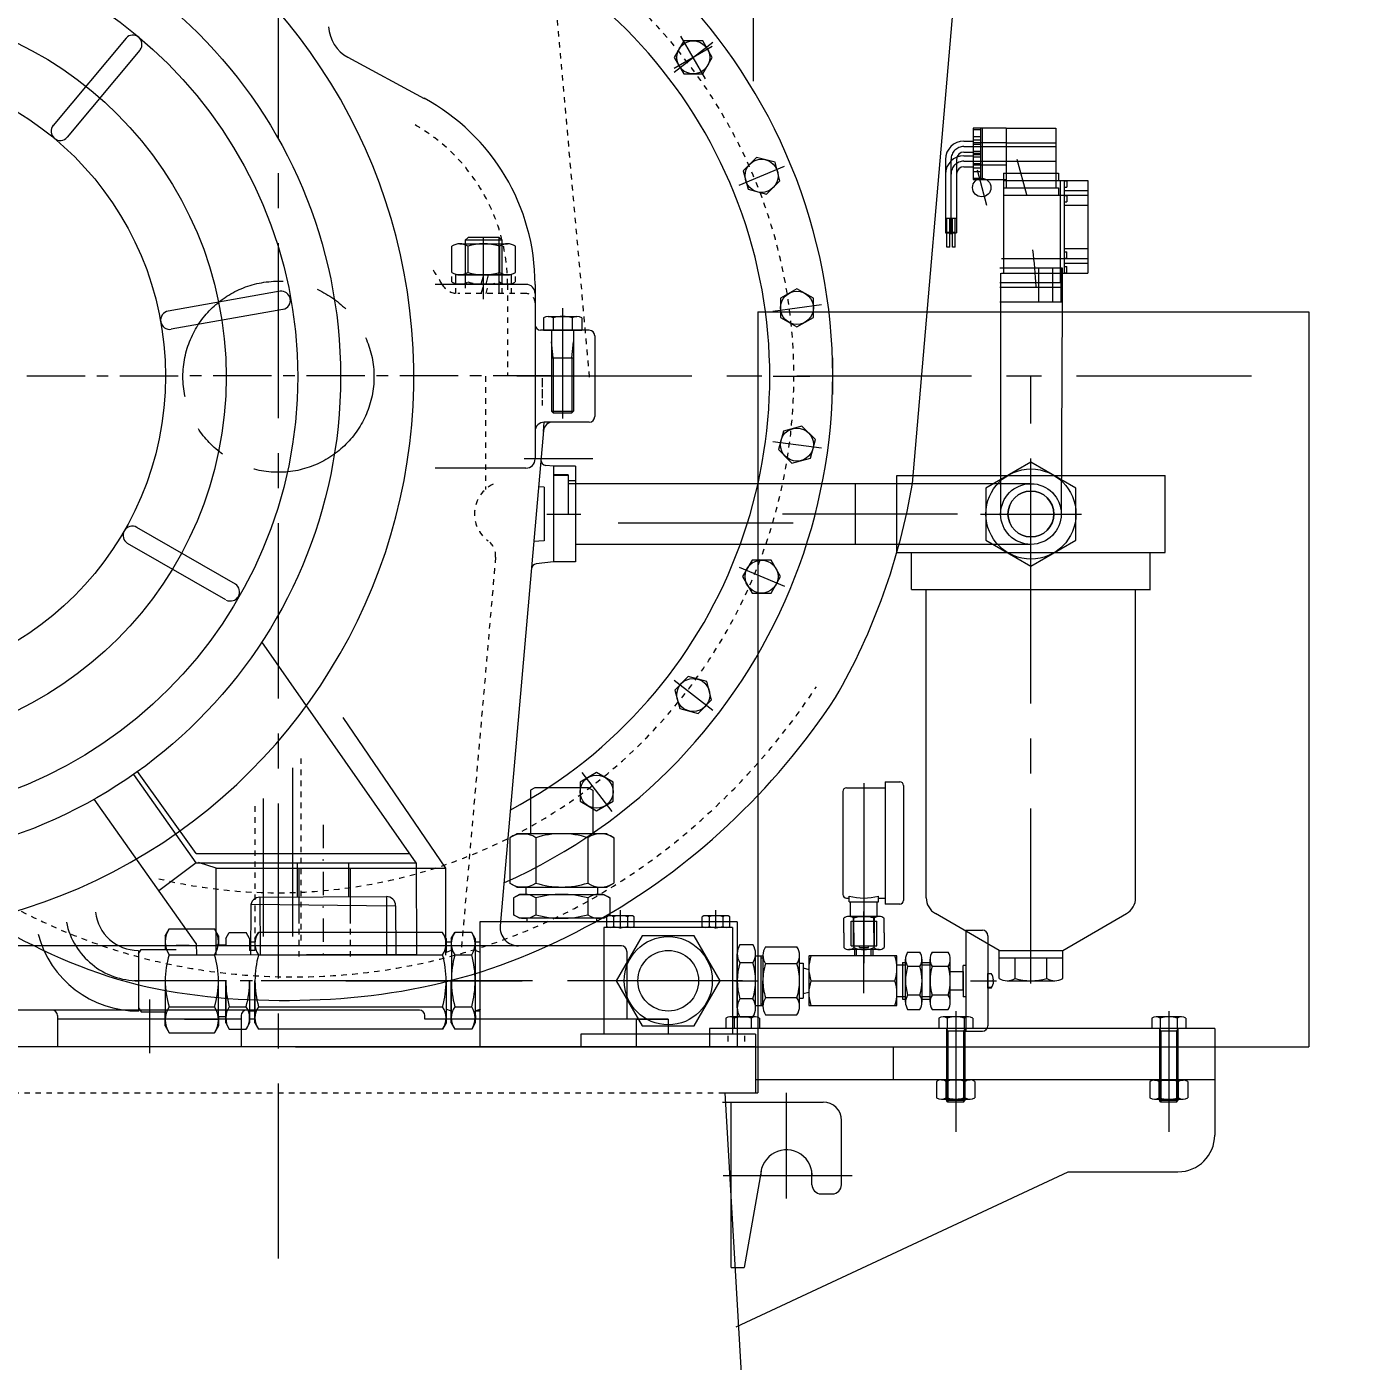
# Model space of a CAD drawing. Header units: inches. Extents: x 0 to 22015, y 0 to 16774.
# Drawn here: x 4023 to 4753, y 11959 to 12685 of the extents above; entities that cross this region are included whole.
import ezdxf

# ---------------------------------------------------------------- set-up
doc = ezdxf.new("R2010")
doc.units = ezdxf.units.IN
doc.header["$MEASUREMENT"] = 0
for name, pattern in [('CENTER', [50.8, 31.75, -6.35, 6.35, -6.35]), ('DASHDOT', [25.4, 12.7, -6.35, 0, -6.35]), ('EB_DASH', [6, 3, -3]), ('EB_DASHDOTDOT', [45, 30, -3, 3, -3, 3, -3])]:
    doc.linetypes.add(name, pattern=pattern)
doc.layers.get('Defpoints').update_dxf_attribs({"lineweight": 5})
for name, color, linetype, lineweight in [('CAXA0', 7, 'Continuous', 5), ('CAXA1', 5, 'CENTER', 5), ('CAXA2', 6, 'EB_DASH', 5)]:
    doc.layers.add(name, color=color, linetype=linetype, lineweight=lineweight)
doc.styles.add('Roman', font='arial.ttf')
doc.styles.get("Standard").update_dxf_attribs({"font": 'arial.ttf'})
doc.dimstyles.new('ISO-25', dxfattribs={"dimscale": 30, "dimtxt": 1.5, "dimasz": 1.5, "dimexe": 2, "dimexo": 2, "dimtad": 1, "dimtih": 1, "dimtoh": 1, "dimdec": 1, "dimlfac": 0.03937, "dimdsep": 46, "dimtxsty": 'Standard', "dimcen": 2.5, "dimclrd": 7, "dimclre": 7, "dimclrt": 7, "dimadec": 0, "dimazin": 0, "dimtfac": 1, "dimtdec": 1, "dimtmove": 0, "dimatfit": 3, "dimfxl": 1, "dimlwd": 5, "dimlwe": 5, "dimarcsym": 0})

# ---------------------------------------------------------------- blocks, each defined once
blk = doc.blocks.new('*D39')
at = {"color": 7, "linetype": 'Continuous', "lineweight": 5, "transparency": 16777216}
for p, q in [((4760.95, 14325.62), (5958.09, 14325.62)), ((5898.09, 14280.62), (5898.09, 13050.26)), ((5898.09, 11699.79), (5898.09, 12844.28)), ((5583.61, 11654.79), (5958.09, 11654.79))]:
    blk.add_line(p, q, dxfattribs=at)
at = {"color": 7, "transparency": 16777216}
for points in [[(5890.59, 14280.62), (5905.59, 14280.62), (5898.09, 14325.62)], [(5890.59, 11699.79), (5905.59, 11699.79), (5898.09, 11654.79)]]:
    blk.add_solid(points, dxfattribs=at)
at = {"layer": 'Defpoints', "color": 0, "transparency": 16777216}
for p in [(4700.95, 14325.62), (5898.09, 14325.62), (5523.61, 11654.79)]:
    blk.add_point(p, dxfattribs=at)
at = {"color": 7, "lineweight": 5, "transparency": 16777216, "insert": (5898.09, 12947.27), "char_height": 165, "attachment_point": 5, "style": 'Roman'}
blk.add_mtext('105.2', dxfattribs=at)

msp = doc.modelspace()

# ---------------------------------------------------------------- linework, layer by layer
at = {"color": 7, "lineweight": 5}
for p, q in [((4076.75, 12678.82), (4037.01, 12631.28)), ((4084.26, 12672.23), (4044.72, 12624.91)), ((4160.58, 12541.07), (4099.58, 12530.2)), ((4162.09, 12531.19), (4101.38, 12520.36)), ((4136.25, 12381.67), (4082.53, 12412.55)), ((4131.06, 12373.12), (4077.59, 12403.85)), ((4234.77, 12230.01), (4150.63, 12350.17)), ((4114.93, 12229.98), (4080.9, 12278.12)), ((4114.88, 12234.98), (4083.01, 12279.62)), ((4115, 12185.98), (4059.35, 12264.54)), ((4114.88, 12234.98), (4231.27, 12235)), ((4114.88, 12229.98), (4094.58, 12214.81)), ((4114.88, 12229.98), (4234.77, 12230.01)), ((4169.88, 12230.13), (4169.9, 12211.35)), ((4197.84, 12230.21), (4197.91, 12211.5)), ((4234.77, 12230.01), (4234.85, 12180.32)), ((4149.6, 12211.24), (4218.46, 12211.6)), ((4149.6, 12211.24), (4149.76, 12180.08)), ((4218.46, 12211.6), (4218.57, 12180.27)), ((4144.63, 12206.27), (4144.46, 12180.07)), ((4144.76, 12207.39), (4223.48, 12206.62)), ((4223.48, 12206.62), (4223.58, 12180.29)), ((4115, 12185.98), (4115.02, 12179.98)), ((4115.02, 12179.98), (4234.85, 12180.32))]:
    msp.add_line(p, q, dxfattribs=at)
at = {"color": 7, "linetype": 'DASHDOT', "lineweight": 5}
msp.add_line((4184.11, 12250.63), (4184.02, 12180.18), dxfattribs=at)
at = {"color": 7, "lineweight": 5}
for centre, radius in [((3929.43, 12494.49), 264.11), ((3929.43, 12494.49), 240.75), ((3929.43, 12494.49), 201.83), ((3929.43, 12494.79), 168.78)]:
    msp.add_circle(centre, radius, dxfattribs=at)
for centre, radius, start, end in [((3929.43, 12494.79), 304, 68.52452, 216.36046), ((3929.43, 12494.79), 304, 240.01155, 64.22543), ((4080.43, 12675.44), 5, 322.81785, 137.40095), ((4040.89, 12628.13), 5, 140, 320), ((4161.22, 12536.12), 5, 282.81785, 97.40095), ((4100.52, 12525.29), 5, 100, 280), ((4080.09, 12408.18), 5, 60, 240), ((4133.56, 12377.45), 5, 242.81785, 57.40095), ((4149.63, 12206.24), 5, 90.29935, 179.63412), ((4218.48, 12206.6), 5, 0.21516, 90.29935)]:
    msp.add_arc(centre, radius, start, end, dxfattribs=at)
at = {"layer": 'CAXA0', "color": 7, "linetype": 'Continuous', "lineweight": 5}
for p, q in [((4504.91, 12436.43), (4536.52, 12803.62)), ((4380.35, 12677.3), (4375.15, 12668.3)), ((4390.74, 12677.3), (4380.35, 12677.3)), ((4395.94, 12668.3), (4390.74, 12677.3)), ((4197.53, 12668.38), (4238.99, 12646.03)), ((4375.15, 12668.3), (4380.35, 12659.3)), ((4390.74, 12659.3), (4395.94, 12668.3)), ((4380.35, 12659.3), (4390.74, 12659.3)), ((4555.92, 12629.81), (4537.91, 12629.81)), ((4537.92, 12629.81), (4537.92, 12609.81)), ((4537.92, 12629), (4541.92, 12629)), ((4541.92, 12629.81), (4541.92, 12609.81)), ((4542.92, 12629.81), (4542.92, 12609.81)), ((4555.92, 12629.81), (4555.92, 12605.31)), ((4555.92, 12629.81), (4582.92, 12629.81)), ((4582.92, 12629.81), (4582.92, 12605.31)), ((4532.92, 12622.81), (4537.92, 12622.81)), ((4555.92, 12621.81), (4537.91, 12621.81)), ((4537.92, 12625.35), (4541.92, 12625.35)), ((4537.92, 12623.46), (4541.92, 12623.46)), ((4537.92, 12621.81), (4537.92, 12601.81)), ((4537.92, 12621), (4541.92, 12621)), ((4541.92, 12621.81), (4541.92, 12601.81)), ((4542.92, 12621.81), (4542.92, 12601.81)), ((4555.92, 12621.81), (4582.92, 12621.81)), ((4555.92, 12621.81), (4555.92, 12597.31)), ((4582.92, 12621.81), (4582.92, 12597.31)), ((4420.06, 12613.91), (4412.71, 12606.56)), ((4430.09, 12611.22), (4420.06, 12613.91)), ((4522.92, 12612.81), (4522.92, 12603.02)), ((4528.92, 12612.81), (4528.92, 12603.02)), ((4532.92, 12616.81), (4537.92, 12616.81)), ((4532.92, 12614.81), (4537.92, 12614.81)), ((4537.92, 12617.35), (4541.92, 12617.35)), ((4537.92, 12616.16), (4541.92, 12616.16)), ((4537.92, 12615.46), (4541.92, 12615.46)), ((4537.92, 12614.27), (4541.92, 12614.27)), ((4561.82, 12612.98), (4567, 12593.66)), ((4412.71, 12606.56), (4415.4, 12596.52)), ((4432.78, 12601.18), (4430.09, 12611.22)), ((4532.92, 12608.81), (4537.92, 12608.81)), ((4537.92, 12610.63), (4541.92, 12610.63)), ((4537.92, 12609.81), (4555.92, 12609.81)), ((4537.92, 12608.16), (4541.92, 12608.16)), ((4537.92, 12606.27), (4541.92, 12606.27)), ((4554.42, 12605.31), (4554.42, 12601.31)), ((4554.42, 12605.31), (4584.42, 12605.31)), ((4584.42, 12605.31), (4584.42, 12601.31)), ((4425.44, 12593.83), (4432.78, 12601.18)), ((4522.92, 12604.81), (4522.92, 12595.02)), ((4522.92, 12602.02), (4522.92, 12580.82)), ((4528.92, 12604.81), (4528.92, 12595.02)), ((4528.92, 12602.02), (4528.92, 12580.82)), ((4537.92, 12602.63), (4541.92, 12602.63)), ((4537.92, 12601.81), (4555.92, 12601.81)), ((4554.42, 12601.31), (4600.42, 12601.31)), ((4554.42, 12601.31), (4554.42, 12558.81)), ((4585.42, 12601.31), (4585.42, 12558.81)), ((4587.42, 12601.31), (4587.42, 12558.81)), ((4587.42, 12601.12), (4588.92, 12601.12)), ((4588.92, 12601.12), (4588.92, 12597.62)), ((4600.42, 12601.31), (4600.42, 12558.81)), ((4415.4, 12596.52), (4425.44, 12593.83)), ((4522.92, 12594.02), (4522.92, 12572.82)), ((4528.92, 12594.02), (4528.92, 12572.82)), ((4554.42, 12597.31), (4584.42, 12597.31)), ((4554.42, 12597.31), (4554.42, 12593.31)), ((4554.42, 12593.31), (4600.42, 12593.31)), ((4554.42, 12593.31), (4554.42, 12550.81)), ((4584.42, 12597.31), (4584.42, 12593.31)), ((4585.42, 12593.31), (4585.42, 12550.81)), ((4587.42, 12597.62), (4588.92, 12597.62)), ((4587.42, 12595.81), (4600.42, 12595.81)), ((4587.42, 12593.31), (4587.42, 12550.81)), ((4587.42, 12593.12), (4588.92, 12593.12)), ((4588.92, 12593.12), (4588.92, 12589.62)), ((4600.42, 12593.31), (4600.42, 12550.81)), ((4587.42, 12589.62), (4588.92, 12589.62)), ((4587.42, 12587.81), (4600.42, 12587.81)), ((4522.92, 12580.82), (4528.92, 12580.82)), ((4523.67, 12572.98), (4523.67, 12580.82)), ((4525.17, 12572.98), (4525.17, 12580.82)), ((4526.67, 12572.98), (4526.67, 12580.82)), ((4528.17, 12572.98), (4528.17, 12580.82)), ((4261.43, 12568.82), (4262.93, 12570.32)), ((4281.43, 12568.82), (4261.43, 12568.82)), ((4261.43, 12568.82), (4261.43, 12544.95)), ((4279.93, 12570.32), (4262.93, 12570.32)), ((4281.43, 12568.82), (4279.93, 12570.32)), ((4279.93, 12544.95), (4279.93, 12570.32)), ((4281.43, 12544.95), (4281.43, 12568.82)), ((4522.92, 12572.82), (4528.92, 12572.82)), ((4525.17, 12572.98), (4523.67, 12572.98)), ((4523.67, 12564.98), (4523.67, 12572.82)), ((4525.17, 12564.98), (4525.17, 12572.82)), ((4528.17, 12572.98), (4526.67, 12572.98)), ((4526.67, 12564.98), (4526.67, 12572.82)), ((4528.17, 12564.98), (4528.17, 12572.82)), ((4254.11, 12551.24), (4254.11, 12565.59)), ((4258.44, 12566.87), (4284.42, 12566.87)), ((4262.77, 12565.59), (4262.77, 12551.24)), ((4279.93, 12539.8), (4279.93, 12565.17)), ((4280.09, 12565.59), (4280.09, 12551.24)), ((4288.75, 12551.24), (4288.75, 12565.59)), ((4525.17, 12564.98), (4523.67, 12564.98)), ((4528.17, 12564.98), (4526.67, 12564.98)), ((4587.42, 12564.31), (4600.42, 12564.31)), ((4587.42, 12562.51), (4588.92, 12562.51)), ((4588.92, 12559.01), (4588.92, 12562.51)), ((4262.77, 12560.44), (4262.77, 12551.24)), ((4280.09, 12560.44), (4280.09, 12551.24)), ((4553.42, 12558.81), (4600.42, 12558.81)), ((4585.42, 12558.81), (4585.42, 12553.81)), ((4587.42, 12559.01), (4588.92, 12559.01)), ((4587.42, 12556.31), (4600.42, 12556.31)), ((4587.42, 12554.51), (4588.92, 12554.51)), ((4588.92, 12551.01), (4588.92, 12554.51)), ((4286.53, 12549.95), (4256.33, 12549.95)), ((4256.33, 12544.95), (4256.33, 12549.95)), ((4258.44, 12549.97), (4284.42, 12549.97)), ((4270.31, 12545.6), (4271.48, 12549.95)), ((4272.72, 12544.95), (4274.06, 12549.95)), ((4286.53, 12544.95), (4286.53, 12549.95)), ((4552.42, 12553.81), (4586.42, 12553.81)), ((4552.92, 12550.81), (4552.92, 12419.8)), ((4553.42, 12550.81), (4600.42, 12550.81)), ((4573.8, 12543.31), (4573.8, 12553.81)), ((4581.41, 12543.31), (4581.41, 12553.81)), ((4585.42, 12550.81), (4585.42, 12545.81)), ((4585.85, 12543.31), (4585.85, 12553.81)), ((4586.42, 12553.81), (4586.42, 12543.31)), ((4587.42, 12551.01), (4588.92, 12551.01)), ((4294.43, 12544.8), (4245, 12544.8)), ((4286.53, 12544.95), (4256.33, 12544.95)), ((4286.53, 12544.8), (4256.33, 12544.8)), ((4258.44, 12544.82), (4284.42, 12544.82)), ((4270.14, 12544.95), (4270.31, 12545.6)), ((4299.43, 12544.8), (4299.43, 12449.8)), ((4442, 12542.39), (4433, 12537.2)), ((4451, 12537.2), (4442, 12542.39)), ((4552.42, 12545.81), (4586.42, 12545.81)), ((4552.42, 12543.31), (4586.42, 12543.31)), ((4573.8, 12535.31), (4573.8, 12545.81)), ((4581.41, 12535.31), (4581.41, 12545.81)), ((4585.85, 12535.31), (4585.85, 12545.81)), ((4586.42, 12545.81), (4586.42, 12535.31)), ((4433, 12537.2), (4433, 12526.81)), ((4451, 12526.81), (4451, 12537.2)), ((4552.42, 12535.31), (4586.42, 12535.31)), ((4586.42, 12535.31), (4585.92, 12419.8)), ((4304.04, 12526.54), (4304.04, 12519.8)), ((4306.64, 12527.3), (4322.22, 12527.3)), ((4309.23, 12526.54), (4309.23, 12519.8)), ((4319.63, 12526.54), (4319.63, 12519.8)), ((4324.82, 12526.54), (4324.82, 12519.8)), ((4420.68, 12529.8), (4720.68, 12529.8)), ((4420.68, 12529.8), (4420.68, 12129.8)), ((4433, 12526.81), (4442, 12521.61)), ((4442, 12521.61), (4451, 12526.81)), ((4720.68, 12529.8), (4720.68, 12129.8)), ((4328.93, 12519.8), (4302.43, 12519.8)), ((4304.04, 12519.8), (4324.82, 12519.8)), ((4308.43, 12519.8), (4320.43, 12519.8)), ((4308.43, 12519.8), (4308.43, 12475.7)), ((4320.43, 12519.8), (4320.43, 12475.7)), ((4309.33, 12504.8), (4308.43, 12513.55)), ((4319.53, 12504.8), (4320.43, 12513.55)), ((4331.93, 12516.8), (4331.93, 12472.8)), ((4308.43, 12504.8), (4320.43, 12504.8)), ((4309.33, 12504.8), (4309.33, 12474.8)), ((4319.53, 12504.8), (4319.53, 12474.8)), ((4461.51, 12484.8), (4461.55, 12504.8)), ((4309.33, 12474.8), (4308.43, 12475.7)), ((4308.43, 12475.7), (4320.43, 12475.7)), ((4309.33, 12474.8), (4319.53, 12474.8)), ((4319.53, 12474.8), (4320.43, 12475.7)), ((4304.02, 12464.77), (4304.46, 12469.8)), ((4328.93, 12469.8), (4304.43, 12469.8)), ((4444.69, 12467.64), (4434.65, 12464.95)), ((4452.04, 12460.29), (4444.69, 12467.64)), ((4304.03, 12465.24), (4280.45, 12195.67)), ((4434.65, 12464.95), (4431.96, 12454.91)), ((4449.35, 12450.25), (4452.04, 12460.29)), ((4431.96, 12454.91), (4439.31, 12447.56)), ((4294.43, 12444.8), (4245, 12444.8)), ((4309.43, 12445.8), (4305.38, 12446.16)), ((4321.43, 12445.8), (4309.43, 12445.8)), ((4309.44, 12445.8), (4309.44, 12393.8)), ((4321.43, 12445.8), (4321.43, 12393.8)), ((4439.31, 12447.56), (4449.35, 12450.25)), ((4569.42, 12448.1), (4544.92, 12433.95)), ((4593.93, 12433.95), (4569.42, 12448.1)), ((4317.43, 12441.05), (4309.43, 12441.05)), ((4317.43, 12440.8), (4309.43, 12440.8)), ((4317.43, 12441.05), (4317.43, 12419.8)), ((4321.43, 12437.79), (4317.43, 12437.79)), ((4496.42, 12440.8), (4642.42, 12440.8)), ((4496.43, 12398.79), (4496.43, 12440.79)), ((4496.43, 12440.79), (4634.42, 12440.79)), ((4642.42, 12398.79), (4642.42, 12440.79)), ((4304.44, 12434.36), (4301.35, 12434.53)), ((4304.43, 12433.8), (4304.43, 12405.15)), ((4304.44, 12434.36), (4304.44, 12406.36)), ((4309.43, 12433.8), (4309.43, 12405.8)), ((4309.43, 12430.8), (4309.43, 12408.8)), ((4337.93, 12436.3), (4317.43, 12436.3)), ((4569.55, 12436.3), (4317.43, 12436.3)), ((4473.93, 12403.3), (4473.93, 12436.3)), ((4544.92, 12433.95), (4544.92, 12405.65)), ((4593.93, 12405.65), (4593.93, 12433.95)), ((4304.44, 12405.24), (4298.49, 12404.91)), ((4569.42, 12403.3), (4321.43, 12403.3)), ((4544.92, 12405.65), (4569.42, 12391.5)), ((4569.42, 12391.5), (4593.93, 12405.65)), ((4309.43, 12393.8), (4300.07, 12392.66)), ((4321.43, 12393.8), (4309.43, 12393.8)), ((4417.55, 12394.74), (4412.35, 12385.74)), ((4427.94, 12394.74), (4417.55, 12394.74)), ((4433.14, 12385.74), (4427.94, 12394.74)), ((4496.42, 12398.8), (4634.42, 12398.8)), ((4496.43, 12398.79), (4642.42, 12398.79)), ((4504.43, 12378.79), (4504.43, 12398.79)), ((4634.42, 12378.79), (4634.42, 12398.8)), ((4412.35, 12385.74), (4417.55, 12376.74)), ((4427.94, 12376.74), (4433.14, 12385.74)), ((4417.55, 12376.74), (4427.94, 12376.74)), ((4504.43, 12378.79), (4634.43, 12378.79)), ((4512.42, 12210.97), (4512.42, 12378.79)), ((4626.43, 12210.97), (4626.43, 12378.79)), ((4382.86, 12331.34), (4375.51, 12324)), ((4392.89, 12328.65), (4382.86, 12331.34)), ((4395.58, 12318.62), (4392.89, 12328.65)), ((4375.51, 12324), (4378.2, 12313.96)), ((4378.2, 12313.96), (4388.24, 12311.27)), ((4388.24, 12311.27), (4395.58, 12318.62)), ((4250.82, 12226.98), (4194.99, 12309)), ((4167.43, 12281.63), (4167.43, 12189.8)), ((4332.94, 12279.09), (4323.94, 12273.89)), ((4341.94, 12273.89), (4332.94, 12279.09)), ((4299.27, 12270.8), (4296.93, 12269.46)), ((4296.93, 12269.46), (4296.93, 12245.8)), ((4328.6, 12270.8), (4299.27, 12270.8)), ((4323.94, 12273.89), (4323.94, 12263.5)), ((4328.6, 12270.8), (4330.93, 12269.46)), ((4330.93, 12269.46), (4330.93, 12245.8)), ((4341.94, 12263.5), (4341.94, 12273.89)), ((4468.99, 12270.81), (4489.99, 12270.81)), ((4489.99, 12274.06), (4489.99, 12207.56)), ((4489.99, 12274.06), (4497.99, 12274.06)), ((4499.99, 12272.06), (4499.99, 12209.56)), ((4151.43, 12265.01), (4151.43, 12189.8)), ((4323.94, 12263.5), (4332.94, 12258.3)), ((4332.94, 12258.3), (4341.94, 12263.5)), ((4466.99, 12268.81), (4466.99, 12212.81)), ((4289.42, 12245.8), (4285.63, 12243.62)), ((4285.63, 12243.62), (4285.63, 12218.99)), ((4338.44, 12245.8), (4289.42, 12245.8)), ((4289.42, 12245.8), (4296.93, 12245.8)), ((4299.78, 12243.62), (4299.78, 12218.99)), ((4328.09, 12243.62), (4328.09, 12218.99)), ((4338.44, 12245.8), (4342.23, 12243.62)), ((4342.23, 12243.62), (4342.23, 12218.99)), ((4125.82, 12226.98), (4116.22, 12230.1)), ((4125.82, 12179.79), (4125.82, 12226.98)), ((4125.82, 12226.98), (4250.82, 12226.98)), ((4250.82, 12179.79), (4250.82, 12226.98)), ((4289.42, 12216.8), (4285.63, 12218.99)), ((4338.44, 12216.8), (4342.23, 12218.99)), ((4290.93, 12212.8), (4287.63, 12210.9)), ((4287.63, 12210.9), (4287.63, 12201.71)), ((4289.42, 12216.8), (4338.44, 12216.8)), ((4294.43, 12216.8), (4289.42, 12216.8)), ((4290.93, 12212.8), (4336.93, 12212.8)), ((4294.43, 12212.8), (4290.93, 12212.8)), ((4294.43, 12216.8), (4294.43, 12212.8)), ((4299.78, 12210.9), (4299.78, 12201.71)), ((4328.09, 12210.9), (4328.09, 12201.71)), ((4333.43, 12216.8), (4333.43, 12212.8)), ((4336.93, 12212.8), (4340.23, 12210.9)), ((4340.23, 12210.9), (4340.23, 12201.71)), ((4470.49, 12208.81), (4470.49, 12211.89)), ((4486.49, 12208.81), (4486.49, 12211.89)), ((4468.99, 12210.81), (4470.49, 12210.81)), ((4470.49, 12208.81), (4486.49, 12208.81)), ((4471.24, 12208.36), (4471.24, 12208.81)), ((4471.24, 12200.81), (4471.24, 12208.36)), ((4485.74, 12208.36), (4485.74, 12208.81)), ((4485.74, 12200.81), (4485.74, 12208.36)), ((4486.49, 12210.81), (4489.99, 12210.81)), ((4497.99, 12207.56), (4489.99, 12207.56)), ((4269.43, 12197.81), (4269.43, 12129.8)), ((4409.44, 12197.81), (4269.43, 12197.81)), ((4290.93, 12199.81), (4287.63, 12201.71)), ((4336.93, 12199.81), (4290.93, 12199.81)), ((4294.94, 12199.88), (4294.94, 12197.81)), ((4332.94, 12199.88), (4332.94, 12197.81)), ((4336.93, 12199.81), (4340.23, 12201.71)), ((4338.43, 12195.4), (4338.43, 12200.6)), ((4351.57, 12201.2), (4340.31, 12201.2)), ((4342.18, 12200.6), (4342.18, 12195.4)), ((4349.69, 12200.6), (4349.69, 12195.4)), ((4353.44, 12195.4), (4353.44, 12200.6)), ((4390.43, 12195.4), (4390.43, 12200.6)), ((4403.57, 12201.2), (4392.31, 12201.2)), ((4394.18, 12200.6), (4394.18, 12195.4)), ((4401.69, 12200.6), (4401.69, 12195.4)), ((4405.44, 12195.4), (4405.44, 12200.6)), ((4409.49, 12197.81), (4409.49, 12129.8)), ((4467.52, 12191.81), (4467.52, 12199.81)), ((4486.72, 12200.81), (4470.26, 12200.81)), ((4471.24, 12200.81), (4485.74, 12200.81)), ((4471.49, 12198.31), (4485.49, 12198.31)), ((4471.49, 12184.81), (4471.49, 12198.31)), ((4472.74, 12198.31), (4472.74, 12200.81)), ((4472.74, 12184.81), (4472.74, 12198.31)), ((4473, 12191.81), (4473, 12199.81)), ((4483.97, 12191.81), (4483.97, 12199.81)), ((4484.24, 12198.31), (4484.24, 12200.81)), ((4484.24, 12184.81), (4484.24, 12198.31)), ((4485.49, 12184.81), (4485.49, 12198.31)), ((4489.46, 12191.81), (4489.46, 12199.81)), ((4552.11, 12182.29), (4517.43, 12202.31)), ((4586.75, 12182.29), (4621.43, 12202.31)), ((4098.04, 12190.31), (4100.23, 12194.11)), ((4098.04, 12190.31), (4098.04, 12182.81)), ((4100.23, 12194.11), (4124.85, 12194.11)), ((4127.04, 12190.31), (4124.85, 12194.11)), ((4127.04, 12190.31), (4127.04, 12185.31)), ((4131.04, 12188.81), (4132.95, 12192.11)), ((4132.95, 12192.11), (4142.14, 12192.11)), ((4144.04, 12188.81), (4142.14, 12192.11)), ((4146.94, 12188.81), (4148.85, 12192.11)), ((4249.06, 12192.11), (4148.85, 12192.11)), ((4249.06, 12192.11), (4191.79, 12192.11)), ((4250.97, 12188.81), (4249.06, 12192.11)), ((4253.84, 12188.81), (4255.75, 12192.11)), ((4264.98, 12192.11), (4255.75, 12192.11)), ((4264.94, 12192.11), (4255.75, 12192.11)), ((4266.84, 12188.81), (4264.98, 12192.11)), ((4336.94, 12194.8), (4336.94, 12136.8)), ((4406.94, 12194.8), (4336.94, 12194.8)), ((4351.57, 12194.8), (4340.31, 12194.8)), ((4357.79, 12190.32), (4343.64, 12165.81)), ((4386.09, 12190.32), (4357.79, 12190.32)), ((4400.24, 12165.81), (4386.09, 12190.32)), ((4403.57, 12194.8), (4392.31, 12194.8)), ((4406.94, 12194.8), (4406.94, 12136.8)), ((4467.52, 12191.81), (4467.52, 12183.81)), ((4473, 12191.81), (4473, 12183.81)), ((4483.97, 12191.81), (4483.97, 12183.81)), ((4489.46, 12191.81), (4489.46, 12183.81)), ((4533.99, 12193.31), (4533.99, 12165.81)), ((4533.99, 12193.31), (4542.99, 12193.31)), ((4545.99, 12190.31), (4545.99, 12141.31)), ((4346.43, 12184.8), (3604.93, 12184.8)), ((4083.54, 12180.47), (4084.89, 12182.81)), ((4083.54, 12182.31), (4083.54, 12149.31)), ((4084.89, 12182.81), (4104.04, 12182.81)), ((4104.04, 12185.11), (4111.04, 12185.11)), ((4125.54, 12186.81), (4125.54, 12185.31)), ((4125.54, 12185.31), (4131.04, 12185.31)), ((4131.04, 12188.81), (4131.04, 12185.31)), ((4144.04, 12188.81), (4144.04, 12182.31)), ((4146.94, 12186.81), (4144.04, 12186.81)), ((4146.94, 12182.31), (4144.04, 12182.31)), ((4146.94, 12188.81), (4146.94, 12182.31)), ((4253.84, 12186.81), (4250.94, 12186.81)), ((4250.97, 12188.81), (4250.97, 12181.23)), ((4253.84, 12182.31), (4250.97, 12181.23)), ((4253.84, 12188.81), (4253.84, 12182.31)), ((4253.84, 12188.81), (4253.84, 12182.31)), ((4253.91, 12184.8), (4253.84, 12142.81)), ((4266.84, 12182.31), (4266.84, 12188.81)), ((4266.84, 12188.81), (4266.84, 12182.31)), ((4269.74, 12186.81), (4266.84, 12186.81)), ((4266.84, 12184.8), (4266.84, 12142.81)), ((4269.74, 12181.23), (4266.84, 12182.31)), ((4349.43, 12181.8), (4349.43, 12144.8)), ((4410.98, 12185.44), (4417.99, 12185.44)), ((4424.95, 12184.28), (4442.03, 12184.28)), ((4486.72, 12182.81), (4470.26, 12182.81)), ((4471.49, 12184.81), (4485.49, 12184.81)), ((4473.49, 12179.31), (4473.49, 12182.81)), ((4474.49, 12179.31), (4474.49, 12182.81)), ((4475.99, 12183.81), (4475.99, 12184.81)), ((4475.99, 12183.81), (4480.99, 12183.81)), ((4480.99, 12183.81), (4480.99, 12184.81)), ((4482.49, 12179.31), (4482.49, 12182.81)), ((4483.49, 12179.31), (4483.49, 12182.81)), ((4552.11, 12167.06), (4552.11, 12182.29)), ((4552.11, 12182.29), (4586.75, 12182.29)), ((4586.75, 12167.06), (4586.75, 12182.29)), ((4100.23, 12179.96), (4124.85, 12179.96)), ((4148.85, 12179.96), (4249.06, 12179.96)), ((4255.75, 12179.95), (4264.94, 12179.95)), ((4409.49, 12151.09), (4409.49, 12180.53)), ((4417.99, 12175.62), (4410.98, 12175.62)), ((4419.49, 12151.09), (4419.49, 12180.53)), ((4419.49, 12179.31), (4423.49, 12179.31)), ((4422.49, 12152.31), (4422.49, 12179.31)), ((4422.49, 12178.31), (4423.49, 12178.31)), ((4423.49, 12179.66), (4423.49, 12165.81)), ((4442.03, 12175.05), (4424.95, 12175.05)), ((4443.49, 12151.95), (4443.49, 12179.66)), ((4443.49, 12175.31), (4445.49, 12175.31)), ((4445.49, 12175.31), (4445.49, 12156.31)), ((4496.49, 12179.31), (4448.49, 12179.31)), ((4448.49, 12179.11), (4448.49, 12152.31)), ((4496.49, 12152.31), (4496.49, 12179.31)), ((4496.49, 12174.41), (4499.49, 12174.41)), ((4499.49, 12175.81), (4501.11, 12175.81)), ((4499.49, 12175.81), (4499.49, 12155.81)), ((4499.49, 12174.41), (4501.11, 12174.41)), ((4501.11, 12154.12), (4501.11, 12177.5)), ((4502.26, 12181.4), (4508.96, 12181.4)), ((4510.11, 12154.12), (4510.11, 12177.5)), ((4510.11, 12175.81), (4514.49, 12175.81)), ((4510.11, 12174.41), (4514.49, 12174.41)), ((4514.49, 12154.12), (4514.49, 12177.5)), ((4515.64, 12181.4), (4524.34, 12181.4)), ((4525.49, 12154.12), (4525.49, 12177.5)), ((4552.11, 12178.29), (4586.75, 12178.29)), ((4560.76, 12167.06), (4560.76, 12178.29)), ((4578.09, 12167.06), (4578.09, 12178.29)), ((4445.49, 12172.81), (4448.49, 12171.96)), ((4508.96, 12173.6), (4502.26, 12173.6)), ((4524.34, 12173.6), (4515.64, 12173.6)), ((4525.49, 12170.81), (4532.49, 12170.81)), ((4532.49, 12160.81), (4532.49, 12174.04)), ((4533.99, 12174.04), (4532.49, 12174.04)), ((4532.49, 12170.81), (4532.49, 12157.04)), ((4545.99, 12161.81), (4545.99, 12169.81)), ((4545.99, 12169.81), (4547.68, 12169.81)), ((4098.04, 12165.81), (4098.04, 12141.3)), ((4127.04, 12141.3), (4127.04, 12165.81)), ((4131.04, 12142.81), (4131.04, 12165.81)), ((4131.04, 12165.81), (4131.04, 12142.81)), ((4144.04, 12165.81), (4144.04, 12142.81)), ((4146.94, 12165.81), (4146.94, 12144.81)), ((4146.94, 12142.81), (4146.94, 12165.81)), ((4146.94, 12165.81), (4146.94, 12142.81)), ((4250.97, 12165.81), (4250.97, 12142.81)), ((4250.97, 12165.81), (4250.97, 12142.81)), ((4253.84, 12165.81), (4253.84, 12142.81)), ((4253.84, 12142.81), (4253.84, 12165.81)), ((4266.84, 12165.81), (4266.84, 12142.81)), ((4343.64, 12165.81), (4357.79, 12141.3)), ((4386.09, 12141.3), (4400.24, 12165.81)), ((4423.49, 12151.95), (4423.49, 12165.81)), ((4449.66, 12165.81), (4495.34, 12165.81)), ((4525.49, 12160.81), (4532.49, 12160.81)), ((4533.99, 12165.81), (4533.99, 12138.31)), ((4547.7, 12161.81), (4545.99, 12161.81)), ((4548.02, 12162.09), (4546.3, 12162.09)), ((4548.7, 12166.21), (4548.7, 12165.41)), ((4549.09, 12166.21), (4548.7, 12166.21)), ((4549.09, 12165.41), (4548.7, 12165.41)), ((4556.44, 12165.79), (4582.42, 12165.79)), ((4417.99, 12155.99), (4410.98, 12155.99)), ((4422.49, 12153.31), (4423.49, 12153.31)), ((4442.03, 12156.57), (4424.95, 12156.57)), ((4443.49, 12156.31), (4445.49, 12156.31)), ((4445.49, 12158.81), (4448.5, 12159.66)), ((4496.49, 12157.21), (4499.49, 12157.21)), ((4499.49, 12157.21), (4501.11, 12157.21)), ((4499.49, 12155.81), (4501.11, 12155.81)), ((4508.96, 12158.01), (4502.26, 12158.01)), ((4510.11, 12157.21), (4514.49, 12157.21)), ((4510.11, 12155.81), (4514.49, 12155.81)), ((4524.34, 12158.01), (4515.64, 12158.01)), ((4533.99, 12157.04), (4532.49, 12157.04)), ((4236.44, 12149.8), (3704.93, 12149.8)), ((4039.43, 12146.8), (4039.43, 12144.8)), ((4039.43, 12146.8), (4039.43, 12144.8)), ((4083.54, 12151.14), (4084.89, 12148.81)), ((4084.89, 12148.81), (4098.04, 12148.81)), ((4098.04, 12141.3), (4098.04, 12148.81)), ((4100.23, 12151.66), (4124.85, 12151.66)), ((4127.04, 12146.31), (4131.04, 12146.31)), ((4127.04, 12146.31), (4127.04, 12141.3)), ((4131.04, 12146.31), (4131.04, 12142.81)), ((4132.95, 12151.66), (4142.14, 12151.66)), ((4139.43, 12146.8), (4139.43, 12129.8)), ((4144.04, 12142.81), (4144.04, 12149.31)), ((4146.94, 12149.31), (4144.04, 12149.31)), ((4146.94, 12146.31), (4146.94, 12142.81)), ((4148.85, 12151.66), (4249.06, 12151.66)), ((4239.44, 12144.8), (4239.44, 12146.8)), ((4253.84, 12149.31), (4250.97, 12150.39)), ((4250.97, 12142.81), (4250.97, 12149.31)), ((4253.84, 12146.31), (4253.84, 12142.81)), ((4255.75, 12151.66), (4264.94, 12151.66)), ((4269.74, 12150.39), (4266.84, 12149.31)), ((4269.74, 12149.31), (4266.84, 12149.31)), ((4266.84, 12142.81), (4266.84, 12149.31)), ((4266.93, 12146.8), (4266.93, 12144.8)), ((4403.23, 12145.47), (4403.23, 12139.8)), ((4419.4, 12146.2), (4405.54, 12146.2)), ((4407.85, 12145.47), (4407.85, 12139.8)), ((4410.98, 12146.18), (4417.99, 12146.18)), ((4417.09, 12145.47), (4417.09, 12139.8)), ((4419.49, 12152.31), (4423.49, 12152.31)), ((4421.71, 12145.47), (4421.71, 12139.8)), ((4424.95, 12147.33), (4442.03, 12147.33)), ((4448.49, 12152.31), (4496.49, 12152.31)), ((4502.26, 12150.22), (4508.96, 12150.22)), ((4515.64, 12150.22), (4524.34, 12150.22)), ((4519.23, 12145.47), (4519.23, 12139.8)), ((4535.4, 12146.2), (4521.54, 12146.2)), ((4523.85, 12145.47), (4523.85, 12139.8)), ((4533.09, 12145.47), (4533.09, 12139.8)), ((4537.71, 12145.47), (4537.71, 12139.8)), ((4635.23, 12145.47), (4635.23, 12139.8)), ((4651.4, 12146.2), (4637.54, 12146.2)), ((4639.85, 12145.47), (4639.85, 12139.8)), ((4649.09, 12145.47), (4649.09, 12139.8)), ((4653.71, 12145.47), (4653.71, 12139.8)), ((4115.93, 12144.8), (4039.43, 12144.8)), ((4139.43, 12144.8), (4039.43, 12144.8)), ((4139.43, 12144.8), (4039.43, 12144.8)), ((4039.43, 12144.8), (4039.43, 12129.8)), ((4139.43, 12144.8), (4039.43, 12144.8)), ((4060.43, 12144.8), (4043.43, 12144.8)), ((4060.44, 12144.8), (4043.44, 12144.8)), ((4098.04, 12141.3), (4100.23, 12137.51)), ((4108.54, 12144.81), (4127.04, 12144.81)), ((4127.04, 12141.3), (4124.85, 12137.51)), ((4131.04, 12142.81), (4132.95, 12139.51)), ((4132.95, 12139.51), (4142.14, 12139.51)), ((4144.04, 12142.81), (4142.14, 12139.51)), ((4146.94, 12144.81), (4144.01, 12144.81)), ((4146.94, 12142.81), (4148.85, 12139.51)), ((4249.06, 12139.51), (4148.85, 12139.51)), ((4349.43, 12144.8), (4239.44, 12144.8)), ((4250.97, 12142.81), (4249.06, 12139.51)), ((4354.44, 12144.8), (4250.93, 12144.8)), ((4253.87, 12144.81), (4250.94, 12144.81)), ((4253.84, 12142.81), (4255.75, 12139.51)), ((4264.94, 12139.51), (4255.75, 12139.51)), ((4349.43, 12144.8), (4259.43, 12144.8)), ((4266.84, 12142.81), (4264.94, 12139.51)), ((4269.43, 12144.81), (4266.81, 12144.81)), ((4371.94, 12144.8), (4296.93, 12144.8)), ((4354.44, 12144.8), (4354.44, 12129.8)), ((4354.92, 12144.8), (4371.94, 12144.8)), ((4357.79, 12141.3), (4386.09, 12141.3)), ((4371.94, 12144.8), (4371.94, 12136.8)), ((4394.47, 12139.8), (4394.47, 12136.8)), ((4669.47, 12139.8), (4394.47, 12139.8)), ((4421.71, 12139.8), (4403.23, 12139.8)), ((4417.47, 12139.8), (4407.47, 12139.8)), ((4537.71, 12139.8), (4519.23, 12139.8)), ((4533.47, 12139.8), (4523.47, 12139.8)), ((4523.47, 12139.8), (4524.22, 12138.3)), ((4523.47, 12139.8), (4523.47, 12100.55)), ((4533.47, 12138.3), (4523.47, 12138.3)), ((4524.22, 12138.3), (4524.22, 12099.8)), ((4533.47, 12139.8), (4532.72, 12138.3)), ((4532.72, 12138.3), (4532.72, 12099.8)), ((4533.47, 12139.8), (4533.47, 12100.55)), ((4533.99, 12138.31), (4542.99, 12138.31)), ((4653.71, 12139.8), (4635.23, 12139.8)), ((4649.47, 12139.8), (4639.47, 12139.8)), ((4639.47, 12139.8), (4640.22, 12138.3)), ((4639.47, 12139.8), (4639.47, 12100.55)), ((4649.47, 12138.3), (4639.47, 12138.3)), ((4640.22, 12138.3), (4640.22, 12099.8)), ((4649.47, 12139.8), (4648.72, 12138.3)), ((4648.72, 12138.3), (4648.72, 12099.8)), ((4649.47, 12139.8), (4649.47, 12100.55)), ((4669.47, 12139.8), (4669.47, 12081.81)), ((4100.23, 12137.51), (4124.85, 12137.51)), ((4324.44, 12136.8), (4324.44, 12129.8)), ((4419.44, 12136.8), (4324.44, 12136.8)), ((4394.47, 12136.8), (4394.47, 12129.8)), ((4419.44, 12136.8), (4419.44, 12129.8)), ((4389.43, 12129.8), (3530.68, 12129.8)), ((4419.43, 12129.8), (3559.42, 12129.8)), ((4168.93, 12129.8), (4720.68, 12129.8)), ((4419.42, 12129.8), (4419.42, 12104.8)), ((4419.43, 12129.81), (4419.43, 12104.81)), ((4419.43, 12129.8), (4628.93, 12129.8)), ((4420.68, 12129.8), (4420.68, 12104.8)), ((4494.47, 12129.8), (4494.47, 12111.8)), ((4669.47, 12111.8), (4419.48, 12111.8)), ((4518.08, 12111.03), (4518.08, 12102.16)), ((4520.68, 12111.8), (4536.26, 12111.8)), ((4523.27, 12102.16), (4523.27, 12111.03)), ((4533.67, 12102.16), (4533.67, 12111.03)), ((4538.86, 12111.03), (4538.86, 12102.16)), ((4634.08, 12111.01), (4634.08, 12102.14)), ((4636.68, 12111.77), (4652.27, 12111.77)), ((4639.28, 12102.14), (4639.28, 12111.01)), ((4649.67, 12102.14), (4649.67, 12111.01)), ((4654.86, 12111.01), (4654.86, 12102.14)), ((4401.5, 12104.81), (4419.42, 12104.81)), ((4401.5, 12104.81), (4420.68, 12104.8)), ((4401.5, 12104.8), (4419.42, 12104.8)), ((4402.75, 12104.8), (4426.47, 11699.8)), ((4520.68, 12101.4), (4536.26, 12101.4)), ((4636.68, 12101.37), (4652.27, 12101.37)), ((4401.54, 12099.81), (4419.47, 12099.81)), ((4401.54, 12099.8), (4419.47, 12099.8)), ((4401.55, 12099.81), (4419.47, 12099.81)), ((4401.55, 12099.81), (4419.48, 12099.81)), ((4401.55, 12099.8), (4419.47, 12099.8)), ((4406.28, 12009.8), (4406.28, 12099.8)), ((4406.28, 12099.8), (4456.28, 12099.8)), ((4524.22, 12099.8), (4523.47, 12100.55)), ((4533.47, 12100.55), (4523.47, 12100.55)), ((4532.72, 12099.8), (4524.22, 12099.8)), ((4532.72, 12099.8), (4533.47, 12100.55)), ((4640.22, 12099.8), (4639.47, 12100.55)), ((4649.47, 12100.55), (4639.47, 12100.55)), ((4648.72, 12099.8), (4640.22, 12099.8)), ((4648.72, 12099.8), (4649.47, 12100.55)), ((4466.28, 12054.8), (4466.28, 12089.8)), ((4408.95, 11977.5), (4589.74, 12061.81)), ((4422.5, 12062.23), (4413.25, 12009.8)), ((4450.2, 12054.8), (4450.2, 12061.31)), ((4589.74, 12061.81), (4649.47, 12061.81)), ((4455.2, 12049.8), (4461.28, 12049.8)), ((4406.28, 12009.8), (4413.25, 12009.8))]:
    msp.add_line(p, q, dxfattribs=at)
for centre, radius in [((4385.55, 12668.3), 9), ((4422.75, 12603.87), 9), ((4542.65, 12597.48), 5), ((4442, 12532), 9), ((4442, 12457.6), 9), ((4569.42, 12419.8), 24.51), ((4569.42, 12419.8), 16.5), ((4569.42, 12419.8), 12.5), ((4569.42, 12419.8), 12.5), ((4422.75, 12385.74), 9), ((4385.55, 12321.31), 9), ((4332.94, 12268.7), 9), ((4371.94, 12165.81), 24), ((4371.94, 12165.81), 16.5)]:
    msp.add_circle(centre, radius, dxfattribs=at)
for centre, radius, start, end in [((4159.43, 12494.8), 302, 294.04651, 107.61038), ((4159.7, 12494.52), 267.5, 298.16375, 100.45607), ((4207.02, 12685.99), 20, 183, 241.67613), ((4184.43, 12544.8), 115, 0, 61.67614), ((4184.43, 12544.8), 115, 0, 61.67614), ((4184.43, 12544.8), 115, 0, 61.67614), ((4532.92, 12612.81), 10, 90, 180), ((4532.92, 12604.81), 10, 90, 180), ((4532.92, 12612.81), 4, 90, 180), ((4532.92, 12604.81), 4, 90, 180), ((4159.39, 12494.8), 85, 0, 0), ((4258.44, 12558.89), 7.98, 57.13277, 122.86723), ((4271.43, 12536.87), 30, 73.22135, 106.77865), ((4284.42, 12558.89), 7.98, 57.13277, 122.86723), ((4272.89, 12525.25), 300, 3.51002, 7.33056), ((4258.44, 12557.95), 7.98, 237.13277, 302.86723), ((4271.43, 12579.97), 30, 253.22135, 286.77865), ((4284.42, 12557.95), 7.98, 237.13277, 302.86723), ((4294.43, 12539.8), 5, 0, 90), ((4306.64, 12522.52), 4.79, 57.13277, 122.86723), ((4314.43, 12509.3), 18, 73.22135, 106.77865), ((4322.22, 12522.52), 4.79, 57.13277, 122.86723), ((4302.43, 12522.8), 3, 180, 270), ((4328.93, 12516.8), 3, 0, 90), ((4304.43, 12464.8), 5, 90, 180), ((4309.02, 12464.8), 5, 90, 175), ((4328.93, 12472.8), 3, 270, 0), ((4294.43, 12449.8), 5, 270, 0), ((4305.64, 12449.14), 3, 175, 265), ((4160.08, 12494.62), 349.7, 330.02811, 350.42114), ((4569.42, 12419.8), 12.5, 90, 270), ((4569.42, 12419.8), 12.5, 270, 90), ((4300.44, 12389.69), 3, 96.93197, 175), ((4468.99, 12268.81), 2, 90, 180), ((4497.99, 12272.06), 2, 0, 90), ((4292.71, 12233.28), 12.53, 55.61575, 124.38425), ((4313.93, 12198.98), 46.83, 90, 107.58795), ((4313.94, 12198.98), 46.83, 72.41205, 90), ((4335.17, 12233.28), 12.53, 55.61575, 124.38425), ((4292.71, 12229.33), 12.53, 235.61575, 304.38425), ((4313.93, 12263.63), 46.83, 252.41205, 270), ((4313.94, 12263.63), 46.83, 270, 287.58795), ((4335.17, 12229.33), 12.53, 235.61575, 304.38425), ((4293.71, 12202.17), 10.64, 55.17482, 124.82518), ((4313.93, 12159.31), 53.5, 90, 105.33717), ((4313.94, 12159.31), 53.5, 74.66283, 90), ((4334.17, 12202.17), 10.64, 55.17482, 124.82518), ((4468.99, 12212.81), 2, 180, 270), ((4478.49, 12240.81), 30, 254.53399, 285.46601), ((4522.42, 12210.97), 10, 180, 240), ((4616.43, 12210.97), 10, 300, 360), ((4497.99, 12209.56), 2, 270, 0), ((4083.4, 12205.81), 23.5, 186.36088, 270), ((4293.71, 12210.45), 10.64, 235.17482, 304.82518), ((4313.93, 12253.3), 53.5, 254.66283, 270), ((4313.94, 12253.3), 53.5, 270, 285.33717), ((4334.17, 12210.45), 10.64, 235.17482, 304.82518), ((4340.31, 12197.98), 3.23, 54.42999, 125.57001), ((4345.94, 12189.2), 12, 71.77609, 108.22391), ((4351.57, 12197.98), 3.23, 54.42999, 125.57001), ((4392.31, 12197.98), 3.23, 54.42999, 125.57001), ((4397.94, 12189.2), 12, 71.77609, 108.22391), ((4403.57, 12197.98), 3.23, 54.42999, 125.57001), ((4470.26, 12196.55), 4.26, 49.93201, 130.06799), ((4478.49, 12185.27), 15.54, 69.33452, 110.66548), ((4486.72, 12196.55), 4.26, 49.93201, 130.06799), ((4083.4, 12205.81), 56.5, 195.04191, 270.14568), ((4110.57, 12187.04), 12.53, 145.61575, 214.38425), ((4114.51, 12187.04), 12.53, 325.61575, 34.38425), ((4157.58, 12186.04), 10.64, 145.17482, 214.82518), ((4240.33, 12186.04), 10.64, 325.17482, 34.82518), ((4264.48, 12186.02), 10.64, 145.17482, 214.82518), ((4256.2, 12186.02), 10.64, 325.17482, 34.82518), ((4290.41, 12194.8), 10, 175, 270), ((4340.31, 12198.03), 3.23, 234.42999, 305.57001), ((4345.94, 12206.8), 12, 251.77609, 288.22391), ((4351.57, 12198.03), 3.23, 234.42999, 305.57001), ((4392.31, 12198.03), 3.23, 234.42999, 305.57001), ((4397.94, 12206.8), 12, 251.77609, 288.22391), ((4403.57, 12198.03), 3.23, 234.42999, 305.57001), ((4542.99, 12190.31), 3, 0, 90), ((4346.43, 12181.8), 3, 0, 90), ((4418.3, 12180.53), 8.81, 146.1491, 213.8509), ((4410.68, 12180.53), 8.81, 326.1491, 33.8509), ((4410.68, 12180.53), 8.81, 326.1491, 33.8509), ((4431.53, 12179.66), 8.05, 144.96996, 215.03004), ((4435.44, 12179.66), 8.05, 324.96996, 35.03004), ((4470.26, 12187.07), 4.26, 229.93201, 310.06799), ((4478.49, 12198.35), 15.54, 249.33452, 290.66548), ((4486.72, 12187.07), 4.26, 229.93201, 310.06799), ((4144.87, 12165.81), 46.83, 162.41205, 180), ((4080.21, 12165.81), 46.83, 0, 17.58795), ((4200.44, 12165.81), 53.5, 164.66283, 180), ((4197.47, 12165.81), 53.5, 0, 15.33717), ((4307.34, 12165.8), 53.5, 164.66283, 180), ((4213.34, 12165.8), 53.5, 0, 15.33717), ((4442.49, 12165.81), 33, 162.69712, 197.30288), ((4386.49, 12165.81), 33, 342.69712, 17.30288), ((4453.49, 12165.81), 30, 162.06607, 180), ((4413.49, 12165.81), 30, 0, 17.93393), ((4468.88, 12172.56), 20.39, 160.67144, 199.32856), ((4476.09, 12172.56), 20.39, 340.67144, 19.32856), ((4508.29, 12177.5), 7.18, 147.13277, 212.86723), ((4502.92, 12177.5), 7.18, 327.13277, 32.86723), ((4521.67, 12177.5), 7.18, 147.13277, 212.86723), ((4518.31, 12177.5), 7.18, 327.13277, 32.86723), ((4528.11, 12165.81), 27, 163.22135, 196.77865), ((4483.11, 12165.81), 27, 343.22135, 16.77865), ((4541.49, 12165.81), 27, 163.22135, 196.77865), ((4498.49, 12165.81), 27, 343.22135, 16.77865), ((4542.7, 12165.81), 6.39, 3.58332, 38.7523), ((4556.44, 12173.77), 7.98, 237.13277, 302.86723), ((4569.43, 12195.79), 30, 253.22135, 286.77865), ((4582.42, 12173.77), 7.98, 237.13277, 302.86723), ((4144.87, 12165.81), 46.83, 180, 197.58795), ((4080.21, 12165.81), 46.83, 342.41205, 0), ((4184.54, 12165.81), 53.5, 180, 195.33717), ((4090.54, 12165.81), 53.5, 344.66283, 0), ((4200.44, 12165.81), 53.5, 180, 195.33717), ((4197.47, 12165.81), 53.5, 344.66283, 0), ((4307.34, 12165.81), 53.5, 180, 195.33717), ((4213.34, 12165.81), 53.5, 344.66283, 0), ((4453.49, 12165.81), 30, 180, 197.93393), ((4413.49, 12165.81), 30, 342.06607, 0), ((4468.88, 12159.06), 20.39, 160.6457, 199.32856), ((4476.09, 12159.06), 20.39, 340.67144, 19.32856), ((4542.7, 12165.81), 6.4, 321.2477, 356.41668), ((4418.3, 12151.09), 8.81, 146.1491, 213.8509), ((4410.68, 12151.09), 8.81, 326.1491, 33.8509), ((4431.53, 12151.95), 8.05, 144.96996, 215.03004), ((4435.44, 12151.95), 8.05, 324.96996, 35.03004), ((4508.29, 12154.12), 7.18, 147.13277, 212.86723), ((4502.92, 12154.12), 7.18, 327.13277, 32.86723), ((4521.67, 12154.12), 7.18, 147.13277, 212.86723), ((4518.31, 12154.12), 7.18, 327.13277, 32.86723), ((4036.43, 12146.8), 3, 0, 90), ((4036.43, 12146.8), 3, 0, 90), ((4110.57, 12144.58), 12.53, 145.61575, 214.38425), ((4114.51, 12144.58), 12.53, 325.61575, 34.38425), ((4141.68, 12145.58), 10.64, 145.17482, 214.82518), ((4142.43, 12146.8), 3, 90, 180), ((4133.4, 12145.58), 10.64, 325.17482, 34.82518), ((4157.58, 12145.58), 10.64, 145.17482, 214.82518), ((4236.44, 12146.8), 3, 0, 90), ((4240.33, 12145.58), 10.64, 325.17482, 34.82518), ((4264.48, 12145.58), 10.64, 145.17482, 214.82518), ((4256.2, 12145.58), 10.64, 325.17482, 34.82518), ((4405.54, 12142.18), 4.02, 54.96996, 125.03004), ((4412.47, 12131.2), 15, 72.06607, 107.93393), ((4419.4, 12142.18), 4.02, 54.96996, 125.03004), ((4521.54, 12142.18), 4.02, 54.96996, 125.03004), ((4528.47, 12131.2), 15, 72.06607, 107.93393), ((4535.4, 12142.18), 4.02, 54.96996, 125.03004), ((4637.54, 12142.18), 4.02, 54.96996, 125.03004), ((4644.47, 12131.2), 15, 72.06607, 107.93393), ((4651.4, 12142.18), 4.02, 54.96996, 125.03004), ((4542.99, 12141.31), 3, 270, 0), ((4520.68, 12107.01), 4.79, 57.13277, 122.86723), ((4528.47, 12093.8), 18, 73.22135, 106.77865), ((4536.26, 12107.01), 4.79, 57.13277, 122.86723), ((4636.68, 12106.99), 4.79, 57.13277, 122.86723), ((4644.47, 12093.77), 18, 73.22135, 106.77865), ((4652.27, 12106.99), 4.79, 57.13277, 122.86723), ((4520.68, 12106.18), 4.79, 237.13277, 302.86723), ((4528.47, 12119.4), 18, 253.22135, 286.77865), ((4536.26, 12106.18), 4.79, 237.13277, 302.86723), ((4636.68, 12106.16), 4.79, 237.13277, 302.86723), ((4644.47, 12119.37), 18, 253.22135, 286.77865), ((4652.27, 12106.16), 4.79, 237.13277, 302.86723), ((4456.28, 12089.8), 10, 0, 90), ((4649.47, 12081.81), 20, 270, 0), ((4436.28, 12059.8), 14, 353.81156, 180), ((4455.2, 12054.8), 5, 180, 270), ((4461.28, 12054.8), 5, 270, 0)]:
    msp.add_arc(centre, radius, start, end, dxfattribs=at)
msp.add_open_spline([(3960.38, 12743.14), (3951.07, 12736.34), (3920.44, 12711.29), (3877.73, 12657.66), (3843, 12579.68), (3829.86, 12494.73), (3838.11, 12408.45), (3870.41, 12327.48), (3921.74, 12256.23), (3990.93, 12201.7), (4070.8, 12161.46), (4160.27, 12152.22), (4249.64, 12160.43), (4333.73, 12194.44), (4407.12, 12247.98), (4446.34, 12294.64), (4463.02, 12319.92)], degree=3, knots=[507.385677, 507.385677, 507.385677, 507.385677, 542.01528, 626.198579, 710.942891, 796.252234, 882.200071, 968.691731, 1055.705871, 1143.309144, 1231.838631, 1320.822914, 1410.106699, 1499.844077, 1590.091192, 1681.264311, 1681.264311, 1681.264311, 1681.264311], dxfattribs=at)
msp.add_point((4269.74, 12165.81), dxfattribs=at)
msp.add_point((4269.74, 12165.81), dxfattribs=at)
at = {"layer": 'CAXA1', "linetype": 'CENTER', "lineweight": 5, "ltscale": 3}
for p, q in [((4418.45, 12655.46), (4418.45, 14371.39)), ((4159.71, 12014.69), (4159.71, 12974.88)), ((4392.24, 12656.7), (4378.85, 12679.9)), ((4375.08, 12660.27), (4396.25, 12676.52)), ((4395.94, 12674.3), (4375.15, 12662.3)), ((4525.92, 12580.08), (4525.92, 12612.81)), ((4532.92, 12619.81), (4582.92, 12619.81)), ((4410.55, 12598.82), (4435.22, 12609.03)), ((4532.92, 12611.81), (4582.92, 12611.81)), ((4540.06, 12607.14), (4545.24, 12587.82)), ((4525.92, 12572.08), (4525.92, 12604.81)), ((4271.43, 12548.69), (4271.43, 12569.87)), ((4271.43, 12543.54), (4271.43, 12564.72)), ((4271.43, 12541.95), (4271.43, 12552.95)), ((4271.43, 12536.8), (4271.43, 12547.8)), ((4428.92, 12530.28), (4455.38, 12533.76)), ((4314.42, 12531.81), (4314.42, 12521.64)), ((4314.43, 12530.3), (4314.43, 12471.8)), ((4314.44, 12531.81), (4314.44, 12521.64)), ((4689.53, 12494.79), (4272.43, 12494.8)), ((4429.06, 12494.8), (4448.97, 12494.8)), ((4569.42, 12164.34), (4569.42, 12494.91)), ((4428.92, 12459.33), (4455.38, 12455.84)), ((4330.83, 12449.81), (4293.43, 12449.81)), ((4569.42, 12392.29), (4569.42, 12447.31)), ((4569.42, 12400.3), (4569.42, 12439.3)), ((4569.42, 12404.3), (4569.42, 12435.3)), ((4305.8, 12419.8), (4324.43, 12419.8)), ((4529.43, 12419.8), (4427.41, 12419.8)), ((4541.92, 12419.8), (4596.93, 12419.8)), ((4549.92, 12419.8), (4588.92, 12419.8)), ((4439.93, 12414.81), (4331.93, 12414.81)), ((4410.55, 12390.79), (4435.22, 12380.57)), ((4375.08, 12329.34), (4396.25, 12313.09)), ((4324.9, 12279.17), (4341.15, 12257.99)), ((4478.49, 12273.32), (4478.49, 12177.59)), ((4345.94, 12194.2), (4345.94, 12204.2)), ((4397.94, 12194.2), (4397.94, 12204.2)), ((4478.49, 12159.06), (4478.49, 12203.5)), ((4478.49, 12202.31), (4478.49, 12175.31)), ((4283.74, 12165.81), (4080.9, 12165.81)), ((4412.37, 12165.81), (4138.94, 12165.81)), ((4196.45, 12165.8), (4288.82, 12165.8)), ((4199.96, 12165.8), (4292.32, 12165.8)), ((4295.43, 12165.81), (4269.74, 12165.81)), ((4407.98, 12165.81), (4420.99, 12165.81)), ((4536.49, 12165.81), (4550.59, 12165.81)), ((4089.43, 12155.62), (4089.43, 12126.43)), ((4528.47, 12149.2), (4528.47, 12096.8)), ((4528.47, 12148.94), (4528.47, 12083.6)), ((4644.47, 12149.2), (4644.47, 12096.8)), ((4644.47, 12148.95), (4644.47, 12083.6)), ((4644.47, 12148.94), (4644.47, 12083.6)), ((4528.47, 12112.56), (4528.47, 12098.4)), ((4644.47, 12112.54), (4644.47, 12098.37)), ((4436.28, 12047.29), (4436.28, 12104.77)), ((4401.78, 12059.8), (4472.03, 12059.8))]:
    msp.add_line(p, q, dxfattribs=at)
at = {"layer": 'CAXA1', "linetype": 'CENTER', "lineweight": 5}
msp.add_line((4308.39, 12495.06), (3608.21, 12494.56), dxfattribs=at)
at = {"layer": 'CAXA1', "linetype": 'CENTER', "lineweight": 5, "ltscale": 3}
msp.add_circle((4159.71, 12494.52), 52, dxfattribs=at)
for centre, radius, start, end in [((4532.92, 12612.81), 7, 90, 180), ((4532.92, 12604.81), 7, 90, 180), ((4083.4, 12205.81), 40, 191.70889, 270.20578)]:
    msp.add_arc(centre, radius, start, end, dxfattribs=at)
at = {"layer": 'CAXA2', "color": 7, "linetype": 'EB_DASH', "lineweight": 5}
for p, q in [((4329.11, 12494.37), (4307.47, 12734.84)), ((4261.43, 12563.67), (4261.43, 12539.8)), ((4281.43, 12539.8), (4281.43, 12563.67)), ((4254.11, 12546.1), (4254.11, 12560.44)), ((4288.75, 12546.1), (4288.75, 12560.44)), ((4256.33, 12539.8), (4256.33, 12544.8)), ((4294.43, 12539.8), (4257.46, 12539.8)), ((4270.31, 12540.45), (4271.48, 12544.8)), ((4272.72, 12539.8), (4274.06, 12544.8)), ((4284.43, 12544.8), (4284.43, 12494.8)), ((4286.53, 12539.8), (4286.53, 12544.8)), ((4272.43, 12494.8), (4272.43, 12433.21)), ((4303.43, 12478.81), (4303.43, 12494.81)), ((4303.43, 12482.8), (4303.43, 12494.8)), ((4277.93, 12396.29), (4259.35, 12183.93)), ((4171.93, 12286.76), (4171.93, 12184.8)), ((4146.93, 12260.75), (4146.93, 12184.5)), ((4404.43, 12135.8), (4404.43, 12129.8)), ((4413.43, 12135.8), (4413.43, 12129.8)), ((3559.42, 12104.8), (4401.5, 12104.8))]:
    msp.add_line(p, q, dxfattribs=at)
at = {"layer": 'CAXA2', "color": 7, "linetype": 'EB_DASHDOTDOT', "lineweight": 5}
for p, q in [((4170.82, 12226.98), (4170.82, 12178.98)), ((4198.82, 12226.98), (4198.82, 12178.98))]:
    msp.add_line(p, q, dxfattribs=at)
at = {"layer": 'CAXA2', "color": 7, "linetype": 'EB_DASH', "lineweight": 5}
for centre, radius, start, end in [((4159.35, 12494.72), 281, 256.67437, 103.28825), ((4184.43, 12544.8), 100, 0, 61.67614), ((4184.43, 12544.8), 100, 0, 61.67614), ((4159.35, 12494.76), 102.5, 29.28907, 34.76675), ((4257.46, 12549.8), 10, 209.28909, 269.99999), ((4258.44, 12552.8), 7.98, 237.13277, 302.86723), ((4271.43, 12574.82), 30, 253.22135, 286.77865), ((4284.42, 12552.8), 7.98, 237.13277, 302.86723), ((4294.43, 12534.8), 5, 0, 90), ((4284.43, 12419.8), 18, 116.0309, 233.9691), ((4267.96, 12397.16), 10, 355, 53.96911)]:
    msp.add_arc(centre, radius, start, end, dxfattribs=at)
msp.add_open_spline([(3956.91, 12722.96), (3952.28, 12719.22), (3927.44, 12697.85), (3889.63, 12650.59), (3856.31, 12575.91), (3843.64, 12494.52), (3851.29, 12411.8), (3882.16, 12334), (3931.37, 12265.78), (3997.15, 12212.2), (4075.12, 12177.15), (4160.21, 12164.31), (4246.24, 12173.39), (4327.8, 12204.39), (4398.52, 12256.46), (4436.45, 12301.36), (4452.59, 12325.74)], degree=3, knots=[600.682168, 600.682168, 600.682168, 600.682168, 618.571862, 699.198575, 780.396275, 862.160026, 944.580195, 1027.56542, 1111.099794, 1195.268035, 1280.075199, 1365.433235, 1451.335353, 1537.845168, 1624.967805, 1713.011164, 1713.011164, 1713.011164, 1713.011164], dxfattribs=at)

# ---------------------------------------------------------------- dimensions: what is measured, and where the dimension line sits
at = {"color": 7, "lineweight": 5}
dim = msp.add_linear_dim(base=(5898.09, 14325.62), p1=(5523.61, 11654.79), p2=(4700.95, 14325.62), angle=90, dimstyle='ISO-25', override={"dimtxt": 5.5, "dimpost": '\\X', "dimtxsty": 'Roman', "dimtmove": 1}, dxfattribs=at)
dim.commit()
dim.dimension.update_dxf_attribs({"geometry": '*D39', "text_midpoint": (5898.09, 12947.27), "dimtype": 160})

doc.saveas('drawing.dxf')
